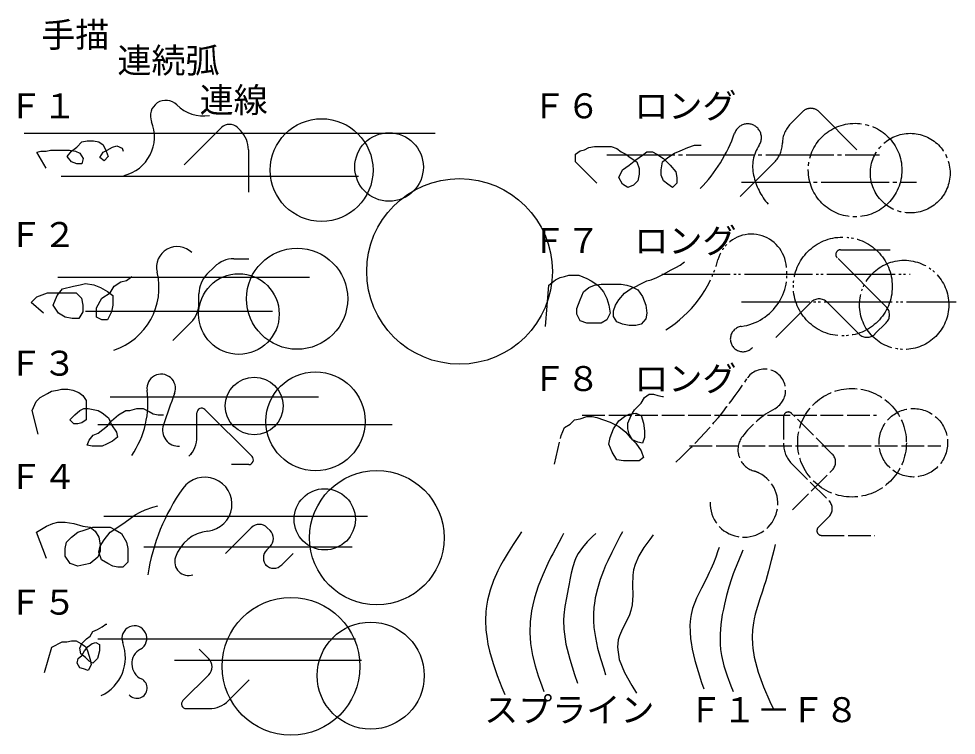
# Model space of a CAD drawing. Units: millimetres on the paper. Extents: x -139 to 108, y -101 to 89.
import ezdxf
from ezdxf.enums import TextEntityAlignment as Align

# ---------------------------------------------------------------- set-up
doc = ezdxf.new("R2010")
doc.units = ezdxf.units.MM
for name, pattern in [('LONG_CHAIN', [21, 18, -1, 1, -1]), ('LONG_DASHED1', [7, 6, -1]), ('LONG_DOUBLE_CHAIN', [21.8, 18, -1, 0.6, -0.6, 0.6, -1])]:
    doc.linetypes.add(name, pattern=pattern)
doc.layers.add('0-0', color=3, linetype='Continuous')
doc.layers.add('0-E', color=7, linetype='Continuous')
doc.styles.add('ＭＳ ゴシック', font='')
doc.styles.get('ＭＳ ゴシック').set_extended_font_data('MS Gothic')

msp = doc.modelspace()

# ---------------------------------------------------------------- linework, layer by layer
at = {"layer": '0-0', "linetype": 'LONG_CHAIN'}
for p, q in [((64.529, 60.707), (67.78, 63.959)), ((72.023, 63.959), (82.098, 53.884)), ((62.407, 55.708), (62.407, 55.586)), ((15.969, 52.561), (88.082, 52.561)), ((51.24, 41.54), (60.286, 50.587)), ((51.62, 45.268), (97.805, 45.268))]:
    msp.add_line(p, q, dxfattribs=at)
at = {"layer": '0-0'}
for p, q in [((-95.718, 49.875), (-85.867, 59.726)), ((-81.624, 59.726), (-80.855, 58.957)), ((-137.98, 58.232), (-29.405, 58.232)), ((-78.734, 53.836), (-78.734, 42.636)), ((-128.257, 46.889), (-49.662, 46.889)), ((-82.569, 25.058), (-78.662, 25.058)), ((-89.686, 20.941), (-87.69, 22.936)), ((-129.067, 20.15), (-62.626, 20.15)), ((-91.807, 13.353), (-91.807, 15.819)), ((-121.775, 11.238), (-72.349, 11.238)), ((-98.714, 3.446), (-93.929, 8.232)), ((-115.293, -11.45), (-60.195, -11.45)), ((-90.22, -14.812), (-77.787, -27.245)), ((-92.342, -22.063), (-92.342, -15.691)), ((-118.534, -18.742), (-40.749, -18.742)), ((-93.687, -26.408), (-94.463, -27.185)), ((-78.666, -29.367), (-83.197, -29.367)), ((-116.913, -43.05), (-47.231, -43.05)), ((-84.801, -52.902), (-77.986, -46.088)), ((-73.744, -46.088), (-73.022, -46.809)), ((-106.38, -51.152), (-51.282, -51.152)), ((-73.022, -51.052), (-73.909, -51.939)), ((-69.938, -55.911), (-66.929, -52.902)), ((-73.909, -56.182), (-74.18, -55.911)), ((-118.534, -75.46), (-50.472, -75.46)), ((-91.79, -78.184), (-89.239, -80.736)), ((-98.277, -81.132), (-48.852, -81.132)), ((-89.239, -84.978), (-96.063, -91.803)), ((-84.012, -91.803), (-78.509, -86.3)), ((-95.185, -93.924), (-89.134, -93.924))]:
    msp.add_line(p, q, dxfattribs=at)
at = {"layer": '0-0', "linetype": 'LONG_DOUBLE_CHAIN'}
for p, q in [((77.751, 27.434), (90.915, 27.434)), ((89.822, 12.362), (76.872, 25.312)), ((30.553, 20.961), (96.184, 20.961)), ((51.62, 13.668), (108.338, 13.668)), ((60.644, 4.216), (69.985, 13.557)), ((74.227, 13.557), (82.622, 5.162)), ((86.864, 5.162), (89.822, 8.12))]:
    msp.add_line(p, q, dxfattribs=at)
at = {"layer": '0-0', "linetype": 'LONG_DASHED1'}
for p, q in [((9.487, -16.311), (87.271, -16.311)), ((62.701, -16.711), (62.701, -23.936)), ((75.568, -26.578), (64.823, -15.832)), ((37.846, -24.414), (104.287, -24.414)), ((64.823, -29.057), (74.687, -38.922)), ((65.052, -41.337), (75.568, -30.821)), ((74.687, -43.164), (71.876, -45.975)), ((72.755, -48.096), (86.8, -48.096))]:
    msp.add_line(p, q, dxfattribs=at)
at = {"layer": '0-0'}
for points in [[(-132.192, 49.04), (-134.698, 53.216), (-133.584, 53.494), (-132.192, 53.494), (-131.079, 53.773), (-129.408, 53.773), (-127.737, 53.773), (-126.067, 53.773), (-124.396, 53.494), (-123.283, 52.938), (-122.447, 51.545), (-122.726, 50.153), (-124.118, 50.153), (-125.51, 50.71), (-126.624, 52.102), (-125.51, 53.494), (-124.118, 54.608), (-122.726, 56), (-121.334, 56.279), (-119.663, 56.279), (-118.271, 56), (-117.157, 55.165), (-116.322, 53.494), (-115.765, 52.102), (-116.879, 50.989), (-117.992, 51.824), (-117.157, 53.216), (-116.043, 53.773), (-114.651, 54.608), (-113.538, 54.887), (-112.145, 54.33), (-111.867, 53.494)], [(-132.883, 10.659), (-136.113, 13.53), (-134.677, 14.965), (-131.806, 16.042), (-129.653, 16.042), (-127.499, 16.042), (-126.064, 16.042), (-124.269, 16.042), (-122.834, 14.606), (-122.475, 12.812), (-122.475, 11.017), (-123.551, 9.223), (-125.346, 9.223), (-127.14, 9.582), (-128.935, 10.659), (-130.37, 12.812), (-129.294, 15.324), (-127.858, 17.119), (-124.987, 17.836), (-123.193, 18.195), (-121.757, 18.554), (-119.604, 18.195), (-117.809, 17.477), (-116.015, 16.401), (-114.579, 15.324), (-114.579, 12.812), (-114.938, 11.017), (-116.015, 8.864), (-117.45, 8.864), (-118.886, 9.582), (-118.886, 12.094), (-117.45, 14.606), (-115.297, 16.042), (-114.22, 17.836), (-112.426, 18.913), (-110.99, 19.272), (-109.555, 20.349)], [(-134.301, -21.298), (-135.915, -15.111), (-134.839, -12.691), (-133.763, -11.615), (-131.88, -10.539), (-130.804, -10.001), (-129.191, -9.732), (-128.115, -9.463), (-126.501, -9.463), (-125.156, -9.732), (-123.542, -10.27), (-122.466, -11.077), (-121.659, -12.422), (-121.659, -14.035), (-121.659, -15.649), (-121.659, -17.532), (-122.735, -18.339), (-123.811, -18.608), (-124.887, -18.608), (-125.963, -17.532), (-124.618, -16.187), (-123.273, -15.111), (-122.197, -14.573), (-121.122, -14.573), (-119.777, -14.842), (-118.432, -15.111), (-117.356, -15.649), (-115.742, -16.994), (-114.935, -18.877), (-113.59, -20.76), (-113.321, -22.105), (-114.666, -23.18), (-116.28, -23.987), (-117.356, -24.525), (-118.97, -24.525), (-120.046, -24.525), (-121.39, -24.256), (-120.853, -22.911), (-119.777, -21.567), (-118.432, -21.029)], [(-118.432, -21.029), (-116.011, -19.146), (-114.935, -17.801), (-113.052, -16.187), (-111.17, -15.111), (-110.094, -15.111), (-108.211, -14.573), (-106.597, -14.573), (-104.983, -15.38), (-103.907, -15.918), (-102.563, -16.187), (-101.487, -16.187), (-101.218, -16.187)], [(-118.227, -52.571), (-117.896, -50.916), (-116.903, -49.262), (-115.248, -47.276), (-113.263, -45.952), (-111.277, -44.628), (-109.953, -43.635), (-108.629, -42.643), (-107.306, -41.981), (-105.982, -41.319), (-103.996, -40.657), (-102.672, -40.326)], [(-132.127, -54.226), (-134.775, -47.276), (-132.127, -45.621), (-130.472, -44.959), (-129.149, -44.628), (-127.163, -44.628), (-124.846, -44.959), (-122.529, -45.621), (-120.544, -45.952), (-119.22, -46.945), (-118.227, -48.6), (-117.896, -50.585), (-117.896, -52.24), (-118.558, -53.895), (-120.544, -55.55), (-122.199, -55.881), (-123.853, -56.212), (-125.839, -55.55), (-127.163, -53.564), (-127.163, -51.578), (-126.832, -49.924), (-125.508, -48.6), (-123.853, -47.276), (-121.868, -46.614), (-119.882, -45.952), (-118.558, -45.952), (-117.234, -45.952), (-115.248, -45.952), (-113.925, -46.614), (-112.27, -47.607), (-110.946, -49.924), (-110.615, -51.578), (-110.615, -53.564), (-110.615, -55.219), (-111.939, -56.543), (-113.263, -56.543), (-114.587, -56.212), (-115.91, -55.55), (-117.565, -54.557), (-118.227, -52.571)], [(-6.55, -47.201), (-7.369, -48.411), (-8.765, -50.507), (-10.119, -52.632), (-11.403, -54.802), (-12.106, -56.09), (-12.825, -57.513), (-13.937, -60.029), (-14.855, -62.618), (-15.537, -65.268), (-15.809, -66.83), (-15.968, -68.219), (-16.068, -70.63), (-15.966, -73.047), (-15.681, -75.45), (-15.439, -76.83), (-15.014, -78.745), (-14.084, -81.99), (-12.966, -85.181), (-11.734, -88.338), (-10.995, -90.163)], [(4.56, -47.571), (4.088, -48.444), (3.276, -49.95), (2.472, -51.461), (1.679, -52.981), (1.227, -53.868), (0.391, -55.558), (-0.964, -58.516), (-2.159, -61.536), (-3.14, -64.629), (-3.588, -66.46), (-3.898, -68.093), (-4.242, -70.944), (-4.337, -73.814), (-4.174, -76.672), (-3.958, -78.312), (-3.66, -79.898), (-2.978, -82.595), (-2.134, -85.257), (-1.192, -87.896), (-0.625, -89.422)], [(13.079, -47.571), (12.24, -48.39), (10.833, -49.822), (9.539, -51.311), (8.427, -52.893), (7.894, -53.868), (7.497, -54.777), (6.963, -56.422), (6.561, -58.135), (6.229, -59.885), (6.042, -60.905), (5.78, -62.264), (5.322, -64.591), (4.917, -66.903), (4.637, -69.203), (4.56, -70.534), (4.608, -72.864), (5.166, -76.874), (6.175, -80.879), (7.461, -84.88), (8.264, -87.2)], [(20.116, -47.201), (19.463, -48.422), (18.35, -50.534), (17.268, -52.664), (16.237, -54.821), (15.671, -56.09), (15.108, -57.437), (14.228, -59.798), (13.492, -62.204), (12.936, -64.652), (12.708, -66.09), (12.593, -67.118), (12.485, -68.901), (12.488, -70.687), (12.597, -72.469), (12.708, -73.497), (12.955, -75.129), (13.549, -77.912), (14.304, -80.664), (15.156, -83.397), (15.671, -84.978)], [(28.264, -47.942), (27.326, -49.175), (25.784, -51.32), (24.448, -53.522), (23.451, -55.815), (23.079, -57.201), (22.874, -58.654), (22.798, -61.24), (22.819, -63.869), (22.644, -66.471), (22.338, -67.941), (21.956, -69.068), (21.093, -70.96), (20.151, -72.811), (19.337, -74.649), (19.005, -75.719), (18.77, -77.623), (19.284, -80.964), (20.671, -84.362), (22.593, -87.795), (23.819, -89.793)], [(-132.616, -84.333), (-130.649, -77.692), (-127.943, -76.217), (-126.714, -76.217), (-125.484, -75.971), (-124.254, -75.971), (-123.025, -76.709), (-121.795, -77.446), (-121.303, -78.676), (-120.565, -80.89), (-120.319, -82.365), (-121.057, -83.841), (-122.287, -83.349), (-123.271, -83.103), (-124.008, -81.873), (-123.762, -80.644), (-122.779, -79.906), (-122.041, -78.676), (-121.057, -77.446), (-120.073, -76.709), (-119.09, -76.463), (-118.106, -76.954), (-118.106, -78.676), (-118.598, -80.644), (-119.827, -81.873), (-120.811, -81.381), (-121.795, -80.398), (-123.025, -79.414), (-123.271, -77.938), (-122.779, -76.709), (-121.549, -75.479), (-120.565, -74.741), (-119.827, -73.511), (-118.598, -73.019), (-117.368, -72.282), (-116.384, -71.544), (-116.138, -71.544)]]:
    msp.add_lwpolyline(points, dxfattribs=at)
at = {"layer": '0-0', "linetype": 'LONG_CHAIN'}
for points in [[(13.328, 45.067), (7.744, 50.651), (7.744, 52.708), (8.919, 53.59), (10.095, 53.884), (11.27, 54.472), (12.74, 54.765), (14.209, 54.765), (15.973, 54.765), (17.148, 54.765), (18.618, 54.178), (19.793, 53.296), (20.969, 52.708), (22.144, 51.827), (23.908, 50.651), (24.496, 48.888), (24.496, 47.418), (24.202, 45.655), (23.026, 44.479), (21.557, 43.892), (20.087, 44.773), (19.205, 46.537), (20.087, 48.594), (21.85, 49.769), (23.614, 51.239), (25.377, 52.414), (26.553, 53.296), (28.022, 53.296), (29.198, 52.708), (30.961, 51.533), (32.724, 49.769), (34.194, 48.006), (34.488, 46.537), (34.488, 45.067), (33.312, 43.892), (32.137, 44.773), (30.961, 45.655), (30.373, 47.124), (30.373, 48.594), (30.667, 50.651)], [(30.667, 50.651), (32.137, 51.827), (33.9, 53.002), (35.369, 53.59), (37.427, 54.472), (39.19, 55.059), (40.366, 55.059), (40.953, 55.059)], [(45.671, -51.275), (45.339, -52.213), (44.757, -53.828), (44.146, -55.434), (43.488, -57.026), (43.078, -57.942), (42.333, -59.476), (40.981, -62.1), (39.7, -64.737), (38.672, -67.438), (38.263, -69.052), (38.099, -70.062), (37.959, -71.833), (37.978, -73.626), (38.127, -75.423), (38.263, -76.46), (38.564, -78.213), (39.248, -81.187), (40.091, -84.112), (41.031, -87.008), (41.597, -88.682)]]:
    msp.add_lwpolyline(points, dxfattribs=at)
at = {"layer": '0-0', "linetype": 'LONG_DOUBLE_CHAIN'}
for points in [[(23.614, 7.449), (21.85, 7.449), (20.087, 7.743), (18.618, 8.331), (17.736, 9.8), (17.736, 11.27), (18.324, 12.739), (19.205, 14.209), (20.675, 15.972), (22.438, 17.147), (23.614, 17.735), (24.789, 18.323), (26.553, 19.205), (27.728, 19.499), (29.198, 20.086), (30.961, 20.968), (33.018, 22.144), (34.194, 22.731), (35.369, 23.319), (36.545, 24.201)], [(-0.191, 7.155), (0.69, 18.029), (2.454, 19.499), (3.629, 20.086), (4.805, 20.38), (5.98, 20.674), (7.156, 20.674), (8.625, 20.674), (10.683, 19.792), (11.858, 19.205), (13.622, 18.029), (15.091, 16.266), (15.973, 14.502), (16.56, 12.739), (16.854, 10.682), (15.973, 8.919), (14.503, 8.037), (12.74, 8.037), (10.683, 8.037), (8.919, 8.625), (8.038, 10.388), (8.038, 11.857), (8.919, 14.209), (9.801, 16.266), (11.27, 17.441), (12.74, 18.029), (14.503, 18.323), (15.679, 18.323), (16.854, 18.323), (18.324, 18.323), (19.793, 18.323), (21.263, 18.029), (22.438, 17.735), (24.202, 16.854), (25.377, 15.09), (26.259, 12.739), (26.553, 10.682), (26.259, 9.212), (25.083, 7.743), (23.614, 7.449)], [(51.967, -52.016), (51.588, -52.888), (50.941, -54.394), (50.311, -55.905), (49.708, -57.425), (49.374, -58.312), (48.928, -59.573), (48.224, -61.769), (47.603, -63.995), (47.061, -66.25), (46.782, -67.571), (46.501, -69.062), (46.118, -71.651), (45.907, -74.246), (45.916, -76.828), (46.041, -78.312), (46.283, -79.894), (46.927, -82.589), (47.785, -85.251), (48.773, -87.894), (49.374, -89.422)]]:
    msp.add_lwpolyline(points, dxfattribs=at)
at = {"layer": '0-0', "linetype": 'LONG_DASHED1'}
for points in [[(21.557, -18.413), (22.438, -16.356), (23.32, -14.887), (25.083, -13.123), (25.965, -11.654), (27.141, -10.772), (28.316, -10.772), (29.492, -11.066), (30.667, -11.36), (30.961, -11.36)], [(2.16, -29.287), (3.923, -21.646), (4.805, -19.589), (6.274, -18.707), (7.45, -17.532), (8.919, -17.238), (10.683, -16.65), (12.152, -16.65), (13.328, -16.944), (15.091, -17.532), (16.854, -18.119), (19.205, -19.295), (20.969, -20.764), (22.144, -22.234), (23.614, -23.703), (25.083, -25.761), (25.671, -27.524), (24.496, -28.406), (23.32, -28.406), (21.557, -28.406), (20.381, -28.406), (18.618, -28.112), (17.442, -26.054), (16.56, -23.997), (16.854, -22.234), (17.736, -19.883), (19.205, -17.826), (20.675, -16.65), (21.851, -16.062), (23.614, -15.768), (25.083, -16.356), (25.671, -18.413), (25.965, -20.471), (25.965, -22.234), (25.377, -23.703), (24.202, -23.409), (22.732, -22.822), (21.851, -21.352), (21.557, -19.883), (21.557, -18.413)], [(60.485, -50.534), (60.112, -52.095), (59.455, -54.781), (58.759, -57.456), (58.001, -60.114), (57.522, -61.645), (57.131, -62.825), (56.44, -64.854), (55.778, -66.892), (55.202, -68.952), (54.93, -70.164), (54.738, -71.235), (54.515, -73.103), (54.426, -74.983), (54.471, -76.86), (54.559, -77.941), (54.91, -80.3), (55.944, -84.28), (57.387, -88.175), (59.081, -92.018), (60.115, -94.237)]]:
    msp.add_lwpolyline(points, dxfattribs=at)
at = {"layer": '0-0'}
for centre, radius in [((-59.385, 48.509), 13.582), ((-41.559, 49.32), 9.059), ((-65.867, 14.479), 13.363), ((-81.262, 10.427), 10.657), ((-61.005, -17.932), 13.09), ((-77.211, -13.88), 7.644), ((-44.8, -48.721), 17.77), ((-58.575, -43.86), 8.103), ((-67.487, -82.752), 18.208), ((-46.421, -85.183), 14.15)]:
    msp.add_circle(centre, radius, dxfattribs=at)
at = {"layer": '0-0', "linetype": 'LONG_CHAIN'}
for centre, radius in [((81.6, 48.509), 12.368), ((96.184, 47.699), 10.533)]:
    msp.add_circle(centre, radius, dxfattribs=at)
at = {"layer": '0-0', "linetype": 'LONG_DOUBLE_CHAIN'}
for centre, radius in [((78.359, 17.72), 13.065), ((94.564, 12.858), 11.797)]:
    msp.add_circle(centre, radius, dxfattribs=at)
at = {"layer": '0-0', "linetype": 'LONG_DASHED1'}
for centre, radius in [((80.789, -23.603), 14.358), ((96.994, -23.603), 9.059)]:
    msp.add_circle(centre, radius, dxfattribs=at)
at = {"layer": '0-0'}
for centre, radius, start, end in [((-100.562, 62.848), 4.095, 45.01991, 202.36035), ((-90.631, 72.786), 9.954, 225.01988, 279.22267), ((-114.06, 57.296), 10.5, 283.6144, 22.36026), ((-83.746, 57.605), 3, 45.00012, 134.99988), ((-85.977, 53.836), 7.243, 0, 45), ((-97.542, 22.813), 5.468, 45.11418, 193.60133), ((-82.569, 17.815), 7.243, 90, 134.99995), ((-119.792, 17.43), 17.424, 288.28954, 13.6013), ((-84.565, 15.819), 7.243, 134.99995, 180), ((-99.05, 13.353), 7.243, 315, 0), ((-101.789, -9.228), 3.766, 339.63535, 187.68443), ((-130.108, -13.049), 24.809, 325.93433, 7.68443), ((188.727, -117.066), 306.119, 159.63535, 161.29137), ((-91.099, -15.691), 1.243, 45, 180), ((-97.162, -20.25), 4.282, 161.29141, 273.31654), ((-99.584, -22.063), 7.243, 315, 0), ((-78.666, -28.124), 1.243, 270, 45), ((-90.237, -39.844), 7.146, 276.44928, 144.48181), ((-52.874, -66.513), 53.05, 144.4818, 171.34384), ((-88.277, -57.179), 10.299, 96.44925, 161.40573), ((-75.865, -48.209), 3, 45, 135), ((-75.143, -48.931), 3, 315, 44.99977), ((-71.788, -54.06), 3, 135, 225), ((-94.572, -55.061), 3.658, 161.40569, 288.59421), ((-72.059, -53.789), 3, 224.99988, 315), ((-108.877, -75.305), 3.29, 298.95215, 200.59808), ((-122.416, -80.393), 11.172, 295.45285, 20.5981), ((-105.142, -82.056), 4.425, 118.95213, 244.62769), ((-91.36, -82.857), 3, 314.99997, 45.00003), ((-108.192, -88.486), 2.691, 220.56163, 64.62769), ((-95.185, -92.682), 1.243, 135, 270), ((-89.134, -86.682), 7.243, 270, 315)]:
    msp.add_arc(centre, radius, start, end, dxfattribs=at)
at = {"layer": '0-0', "linetype": 'LONG_CHAIN'}
for centre, radius, start, end in [((69.902, 61.838), 3, 44.99977, 135), ((53.207, 57.084), 3.643, 326.24284, 160.62717), ((69.65, 55.586), 7.243, 135, 180), ((11.87, 71.619), 40.175, 315.77513, 340.627), ((64.729, 49.383), 10.215, 146.24281, 192.77405), ((55.165, 55.708), 7.243, 315, 0), ((72.242, 51.086), 17.919, 192.77405, 220.35583)]:
    msp.add_arc(centre, radius, start, end, dxfattribs=at)
at = {"layer": '0-0', "linetype": 'LONG_DOUBLE_CHAIN'}
for centre, radius, start, end in [((54.221, 22.39), 9.178, 17.05695, 164.85274), ((77.751, 26.191), 1.243, 90, 225), ((15.046, 32.995), 31.407, 301.69907, 344.85272), ((49.649, 20.988), 13.96, 277.758, 17.05693), ((72.106, 11.435), 3, 45, 135), ((87.701, 10.241), 3, 315, 44.99988), ((51.987, 3.828), 3.357, 97.75812, 317.75873), ((84.743, 7.283), 3, 225.00012, 315.00012)]:
    msp.add_arc(centre, radius, start, end, dxfattribs=at)
at = {"layer": '0-0', "linetype": 'LONG_DASHED1'}
for centre, radius, start, end in [((57.673, -9.702), 5.575, 298.69629, 146.89861), ((-41.562, 54.992), 112.886, 312.15094, 326.89859), ((73.273, -38.2), 26.912, 118.69629, 142.83086), ((63.944, -16.711), 1.243, 45.00029, 180), ((56.481, -25.468), 5.84, 142.83087, 252.92648), ((69.944, -23.936), 7.243, 180, 225.00005), ((73.447, -28.699), 3, 315.00012, 44.99988), ((52.241, -39.64), 8.944, 177.68784, 63.47058), ((51.948, -40.228), 9.601, 63.47061, 72.9265), ((72.565, -41.043), 3, 315.00006, 44.99994), ((72.755, -46.854), 1.243, 134.99986, 270)]:
    msp.add_arc(centre, radius, start, end, dxfattribs=at)
at = {"layer": '0-E', "color": 4}
msp.add_circle((-22.934, 21.712), 24.541, dxfattribs=at)

# ---------------------------------------------------------------- texts
at = {"layer": '0-0', "color": 7, "style": 'ＭＳ ゴシック'}
for s, p in [('Ｆ２', (-142.118, 26.184)), ('Ｆ７\u3000ロング', (-3.739, 24.563)), ('Ｆ３', (-142.118, -7.847)), ('Ｆ８\u3000ロング', (-3.739, -11.898)), ('Ｆ４', (-142.118, -37.826)), ('Ｆ５', (-142.118, -71.047))]:
    msp.add_text(s, height=6.598, dxfattribs=at).set_placement(p, align=Align.BOTTOM_LEFT)
at = {"layer": '0-E', "style": 'ＭＳ ゴシック'}
for s, p in [('手描', (-133.479, 78.992)), ('連続弧', (-113.361, 72.223)), ('連線', (-91.629, 61.76)), ('Ｆ６\u3000ロング', (-3.739, 60.214)), ('Ｆ１', (-142.118, 60.214)), ('スプライン\u3000Ｆ１－Ｆ８', (-16.422, -99.478))]:
    msp.add_text(s, height=6.598, dxfattribs=at).set_placement(p, align=Align.BOTTOM_LEFT)

doc.saveas('drawing.dxf')
